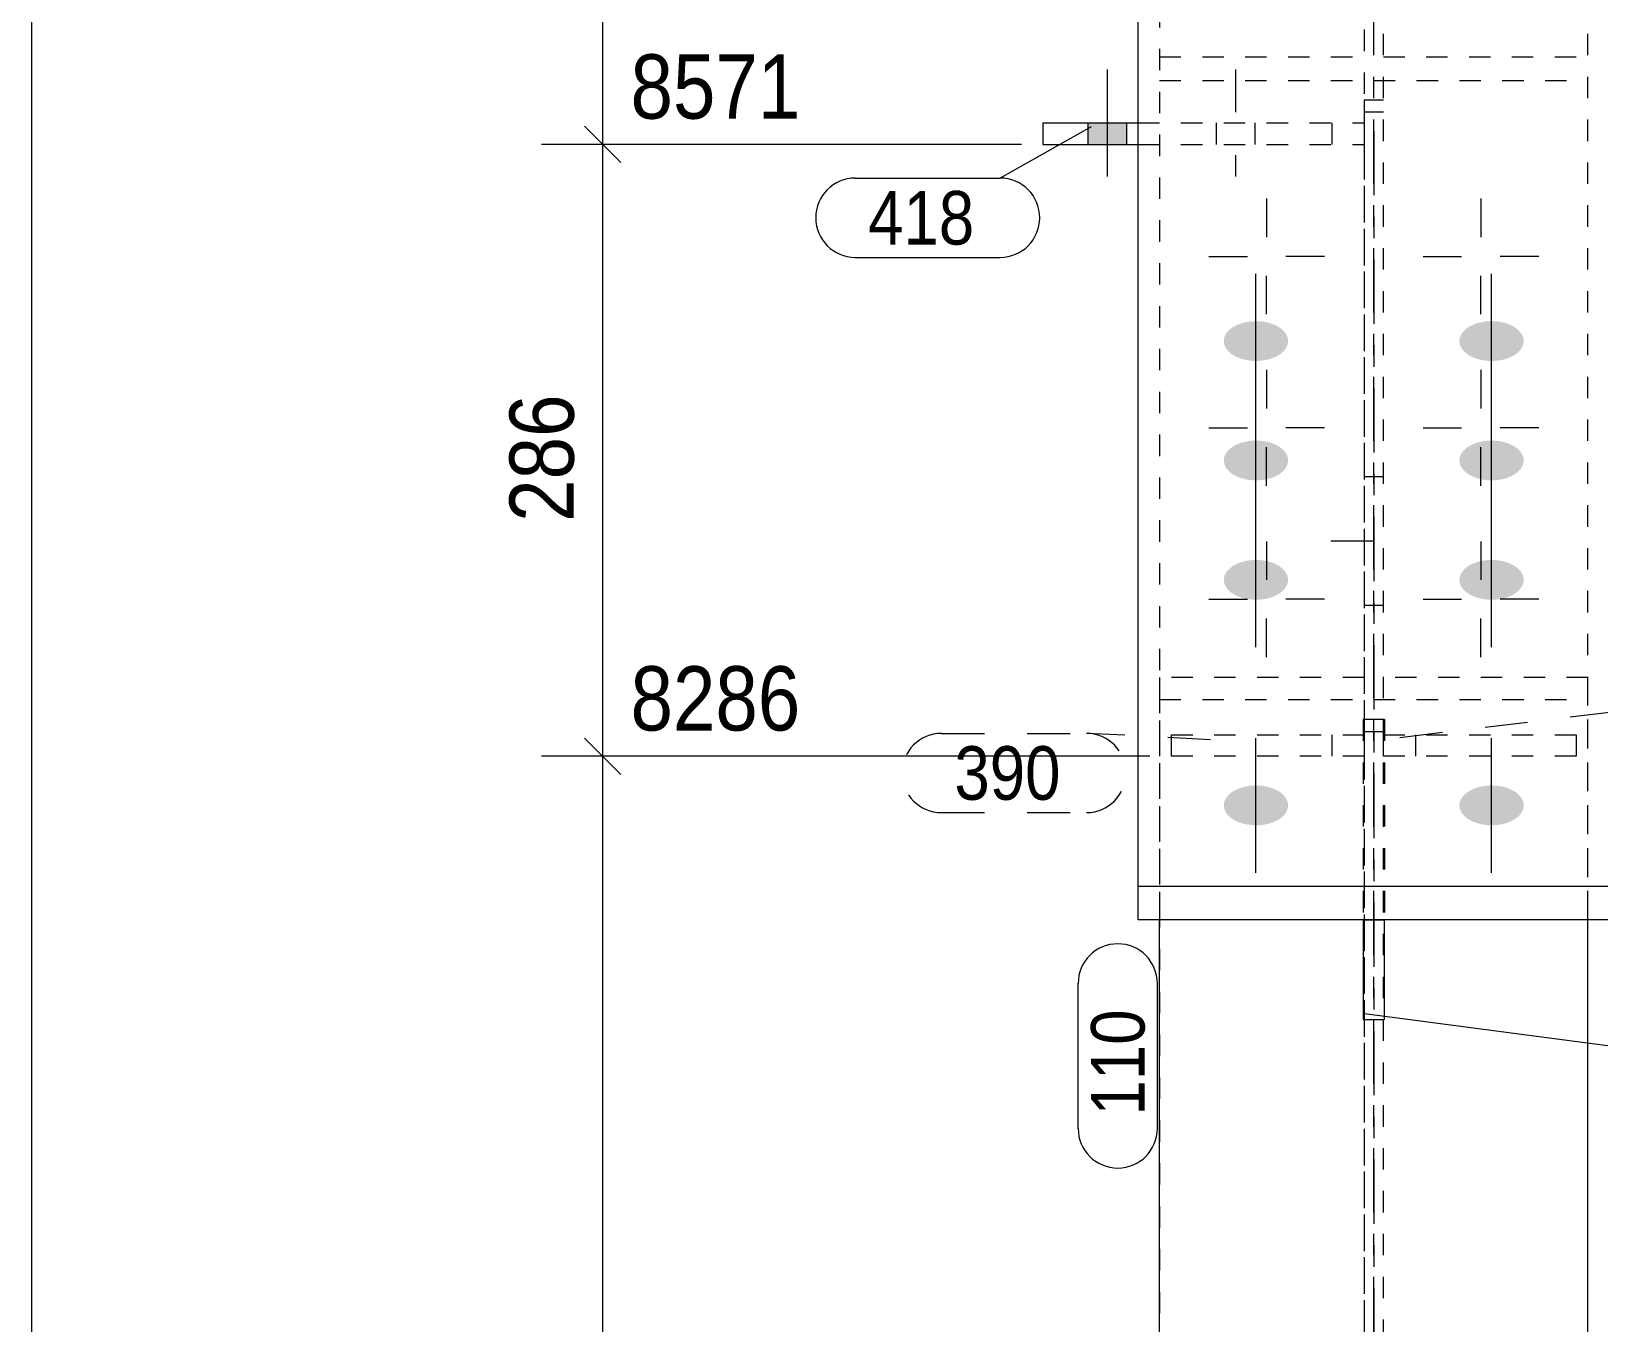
# Model space of a CAD drawing. Header units: millimetres. Extents: x 2 to 579, y 1 to 825.
# Drawn here: x 5 to 78.2, y 618.9 to 679.1 of the extents above; entities that cross this region are included whole.
import ezdxf

# ---------------------------------------------------------------- set-up
doc = ezdxf.new("R2010")
doc.units = ezdxf.units.MM
for name, pattern in [('XKITLINE00', [0]), ('XKITLINE01', [4, 1, -1, 1, -1]), ('XKITLINE02', [4, 2, -2]), ('XKITLINE03', [6, 3, -1, 1, -1])]:
    doc.linetypes.add(name, pattern=pattern)
for name, color, linetype, lineweight in [('Bolt', 3, 'Continuous', 0), ('Dimensions', 7, 'Continuous', 0), ('DrawingSheet', 5, 'Continuous', 0), ('Part', 2, 'Continuous', 0), ('PartMark', 7, 'Continuous', 0)]:
    doc.layers.add(name, color=color, linetype=linetype, lineweight=lineweight)
doc.styles.add('ARIAL', font='ARIAL.TTF')

# ---------------------------------------------------------------- blocks, each defined once
blk = doc.blocks.new('*A24')
at = {"layer": 'Bolt'}
for points in [[(62.138, 663.767), (62.102, 663.768), (62.065, 663.769), (62.028, 663.771), (61.992, 663.773), (61.955, 663.776), (61.919, 663.78), (61.883, 663.784), (61.846, 663.789), (61.811, 663.794), (61.775, 663.8), (61.74, 663.806), (61.705, 663.813), (61.67, 663.821), (61.635, 663.829), (61.601, 663.837), (61.567, 663.846), (61.534, 663.856), (61.501, 663.866), (61.468, 663.876), (61.436, 663.887), (61.404, 663.899), (61.373, 663.91), (61.342, 663.923), (61.311, 663.936), (61.282, 663.949), (61.252, 663.963), (61.224, 663.977), (61.195, 663.992), (61.168, 664.007), (61.141, 664.022), (61.114, 664.038), (61.089, 664.055), (61.064, 664.071), (61.039, 664.088), (61.016, 664.106), (60.993, 664.124), (60.97, 664.142), (60.949, 664.16), (60.928, 664.179), (60.908, 664.198), (60.889, 664.218), (60.87, 664.237), (60.852, 664.257), (60.835, 664.278), (60.819, 664.298), (60.804, 664.319), (60.789, 664.34), (60.776, 664.361), (60.763, 664.382), (60.751, 664.404), (60.74, 664.425), (60.729, 664.447), (60.72, 664.469), (60.712, 664.492), (60.704, 664.514), (60.697, 664.536), (60.691, 664.559), (60.686, 664.581), (60.682, 664.604), (60.679, 664.627), (60.677, 664.649), (60.676, 664.672), (60.675, 664.695), (60.676, 664.718), (60.677, 664.741), (60.679, 664.763), (60.682, 664.786), (60.686, 664.809), (60.691, 664.831), (60.697, 664.854), (60.704, 664.876), (60.712, 664.898), (60.72, 664.921), (60.729, 664.943), (60.74, 664.965), (60.751, 664.986), (60.763, 665.008), (60.776, 665.029), (60.789, 665.05), (60.804, 665.071), (60.819, 665.092), (60.835, 665.113), (60.852, 665.133), (60.87, 665.153), (60.889, 665.172), (60.908, 665.192), (60.928, 665.211), (60.949, 665.23), (60.97, 665.248), (60.993, 665.266), (61.016, 665.284), (61.039, 665.302), (61.064, 665.319), (61.089, 665.335), (61.114, 665.352), (61.141, 665.368), (61.168, 665.383), (61.195, 665.398), (61.224, 665.413), (61.252, 665.427), (61.282, 665.441), (61.311, 665.454), (61.342, 665.467), (61.373, 665.48), (61.404, 665.492), (61.436, 665.503), (61.468, 665.514), (61.501, 665.525), (61.534, 665.535), (61.567, 665.544), (61.601, 665.553), (61.635, 665.561), (61.67, 665.569), (61.705, 665.577), (61.74, 665.584), (61.775, 665.59), (61.811, 665.596), (61.846, 665.601), (61.883, 665.606), (61.919, 665.61), (61.955, 665.614), (61.992, 665.617), (62.028, 665.619), (62.065, 665.621), (62.102, 665.623), (62.138, 665.623), (62.175, 665.624), (62.212, 665.623), (62.249, 665.623), (62.285, 665.621), (62.322, 665.619), (62.359, 665.617), (62.395, 665.614), (62.432, 665.61), (62.468, 665.606), (62.504, 665.601), (62.54, 665.596), (62.575, 665.59), (62.611, 665.584), (62.646, 665.577), (62.68, 665.569), (62.715, 665.561), (62.749, 665.553), (62.783, 665.544), (62.816, 665.535), (62.85, 665.525), (62.882, 665.514), (62.914, 665.503), (62.946, 665.492), (62.978, 665.48), (63.008, 665.467), (63.039, 665.454), (63.069, 665.441), (63.098, 665.427), (63.127, 665.413), (63.155, 665.398), (63.182, 665.383), (63.209, 665.368), (63.236, 665.352), (63.262, 665.335), (63.287, 665.319), (63.311, 665.302), (63.335, 665.284), (63.358, 665.266), (63.38, 665.248), (63.402, 665.23), (63.422, 665.211), (63.442, 665.192), (63.462, 665.172), (63.48, 665.153), (63.498, 665.133), (63.515, 665.113), (63.531, 665.092), (63.546, 665.071), (63.561, 665.05), (63.575, 665.029), (63.587, 665.008), (63.599, 664.986), (63.611, 664.965), (63.621, 664.943), (63.63, 664.921), (63.639, 664.898), (63.646, 664.876), (63.653, 664.854), (63.659, 664.831), (63.664, 664.809), (63.668, 664.786), (63.671, 664.763), (63.673, 664.741), (63.675, 664.718), (63.675, 664.695), (63.675, 664.672), (63.673, 664.649), (63.671, 664.627), (63.668, 664.604), (63.664, 664.581), (63.659, 664.559), (63.653, 664.536), (63.646, 664.514), (63.639, 664.492), (63.63, 664.469), (63.621, 664.447), (63.611, 664.425), (63.599, 664.404), (63.587, 664.382), (63.575, 664.361), (63.561, 664.34), (63.546, 664.319), (63.531, 664.298), (63.515, 664.278), (63.498, 664.257), (63.48, 664.237), (63.462, 664.218), (63.442, 664.198), (63.422, 664.179), (63.402, 664.16), (63.38, 664.142), (63.358, 664.124), (63.335, 664.106), (63.311, 664.088), (63.287, 664.071), (63.262, 664.055), (63.236, 664.038), (63.209, 664.022), (63.182, 664.007), (63.155, 663.992), (63.127, 663.977), (63.098, 663.963), (63.069, 663.949), (63.039, 663.936), (63.008, 663.923), (62.978, 663.91), (62.946, 663.899), (62.914, 663.887), (62.882, 663.876), (62.85, 663.866), (62.816, 663.856), (62.783, 663.846), (62.749, 663.837), (62.715, 663.829), (62.68, 663.821), (62.646, 663.813), (62.611, 663.806), (62.575, 663.8), (62.54, 663.794), (62.504, 663.789), (62.468, 663.784), (62.432, 663.78), (62.395, 663.776), (62.359, 663.773), (62.322, 663.771), (62.285, 663.769), (62.249, 663.768), (62.212, 663.767), (62.175, 663.766)], [(73.138, 663.767), (73.102, 663.768), (73.065, 663.769), (73.028, 663.771), (72.992, 663.773), (72.955, 663.776), (72.919, 663.78), (72.883, 663.784), (72.846, 663.789), (72.811, 663.794), (72.775, 663.8), (72.74, 663.806), (72.705, 663.813), (72.67, 663.821), (72.635, 663.829), (72.601, 663.837), (72.567, 663.846), (72.534, 663.856), (72.501, 663.866), (72.468, 663.876), (72.436, 663.887), (72.404, 663.899), (72.373, 663.91), (72.342, 663.923), (72.311, 663.936), (72.282, 663.949), (72.252, 663.963), (72.224, 663.977), (72.195, 663.992), (72.168, 664.007), (72.141, 664.022), (72.114, 664.038), (72.089, 664.055), (72.064, 664.071), (72.039, 664.088), (72.016, 664.106), (71.993, 664.124), (71.97, 664.142), (71.949, 664.16), (71.928, 664.179), (71.908, 664.198), (71.889, 664.218), (71.87, 664.237), (71.852, 664.257), (71.835, 664.278), (71.819, 664.298), (71.804, 664.319), (71.789, 664.34), (71.776, 664.361), (71.763, 664.382), (71.751, 664.404), (71.74, 664.425), (71.729, 664.447), (71.72, 664.469), (71.712, 664.492), (71.704, 664.514), (71.697, 664.536), (71.691, 664.559), (71.686, 664.581), (71.682, 664.604), (71.679, 664.627), (71.677, 664.649), (71.676, 664.672), (71.675, 664.695), (71.676, 664.718), (71.677, 664.741), (71.679, 664.763), (71.682, 664.786), (71.686, 664.809), (71.691, 664.831), (71.697, 664.854), (71.704, 664.876), (71.712, 664.898), (71.72, 664.921), (71.729, 664.943), (71.74, 664.965), (71.751, 664.986), (71.763, 665.008), (71.776, 665.029), (71.789, 665.05), (71.804, 665.071), (71.819, 665.092), (71.835, 665.113), (71.852, 665.133), (71.87, 665.153), (71.889, 665.172), (71.908, 665.192), (71.928, 665.211), (71.949, 665.23), (71.97, 665.248), (71.993, 665.266), (72.016, 665.284), (72.039, 665.302), (72.064, 665.319), (72.089, 665.335), (72.114, 665.352), (72.141, 665.368), (72.168, 665.383), (72.195, 665.398), (72.224, 665.413), (72.252, 665.427), (72.282, 665.441), (72.311, 665.454), (72.342, 665.467), (72.373, 665.48), (72.404, 665.492), (72.436, 665.503), (72.468, 665.514), (72.501, 665.525), (72.534, 665.535), (72.567, 665.544), (72.601, 665.553), (72.635, 665.561), (72.67, 665.569), (72.705, 665.577), (72.74, 665.584), (72.775, 665.59), (72.811, 665.596), (72.846, 665.601), (72.883, 665.606), (72.919, 665.61), (72.955, 665.614), (72.992, 665.617), (73.028, 665.619), (73.065, 665.621), (73.102, 665.623), (73.138, 665.623), (73.175, 665.624), (73.212, 665.623), (73.249, 665.623), (73.285, 665.621), (73.322, 665.619), (73.359, 665.617), (73.395, 665.614), (73.432, 665.61), (73.468, 665.606), (73.504, 665.601), (73.54, 665.596), (73.575, 665.59), (73.611, 665.584), (73.646, 665.577), (73.68, 665.569), (73.715, 665.561), (73.749, 665.553), (73.783, 665.544), (73.816, 665.535), (73.85, 665.525), (73.882, 665.514), (73.914, 665.503), (73.946, 665.492), (73.978, 665.48), (74.008, 665.467), (74.039, 665.454), (74.069, 665.441), (74.098, 665.427), (74.127, 665.413), (74.155, 665.398), (74.182, 665.383), (74.209, 665.368), (74.236, 665.352), (74.262, 665.335), (74.287, 665.319), (74.311, 665.302), (74.335, 665.284), (74.358, 665.266), (74.38, 665.248), (74.402, 665.23), (74.422, 665.211), (74.442, 665.192), (74.462, 665.172), (74.48, 665.153), (74.498, 665.133), (74.515, 665.113), (74.531, 665.092), (74.546, 665.071), (74.561, 665.05), (74.575, 665.029), (74.587, 665.008), (74.599, 664.986), (74.611, 664.965), (74.621, 664.943), (74.63, 664.921), (74.639, 664.898), (74.646, 664.876), (74.653, 664.854), (74.659, 664.831), (74.664, 664.809), (74.668, 664.786), (74.671, 664.763), (74.673, 664.741), (74.675, 664.718), (74.675, 664.695), (74.675, 664.672), (74.673, 664.649), (74.671, 664.627), (74.668, 664.604), (74.664, 664.581), (74.659, 664.559), (74.653, 664.536), (74.646, 664.514), (74.639, 664.492), (74.63, 664.469), (74.621, 664.447), (74.611, 664.425), (74.599, 664.404), (74.587, 664.382), (74.575, 664.361), (74.561, 664.34), (74.546, 664.319), (74.531, 664.298), (74.515, 664.278), (74.498, 664.257), (74.48, 664.237), (74.462, 664.218), (74.442, 664.198), (74.422, 664.179), (74.402, 664.16), (74.38, 664.142), (74.358, 664.124), (74.335, 664.106), (74.311, 664.088), (74.287, 664.071), (74.262, 664.055), (74.236, 664.038), (74.209, 664.022), (74.182, 664.007), (74.155, 663.992), (74.127, 663.977), (74.098, 663.963), (74.069, 663.949), (74.039, 663.936), (74.008, 663.923), (73.978, 663.91), (73.946, 663.899), (73.914, 663.887), (73.882, 663.876), (73.85, 663.866), (73.816, 663.856), (73.783, 663.846), (73.749, 663.837), (73.715, 663.829), (73.68, 663.821), (73.646, 663.813), (73.611, 663.806), (73.575, 663.8), (73.54, 663.794), (73.504, 663.789), (73.468, 663.784), (73.432, 663.78), (73.395, 663.776), (73.359, 663.773), (73.322, 663.771), (73.285, 663.769), (73.249, 663.768), (73.212, 663.767), (73.175, 663.766)], [(62.138, 658.195), (62.102, 658.196), (62.065, 658.197), (62.028, 658.199), (61.992, 658.201), (61.955, 658.205), (61.919, 658.208), (61.883, 658.212), (61.846, 658.217), (61.811, 658.222), (61.775, 658.228), (61.74, 658.234), (61.705, 658.241), (61.67, 658.249), (61.635, 658.257), (61.601, 658.265), (61.567, 658.274), (61.534, 658.284), (61.501, 658.294), (61.468, 658.304), (61.436, 658.315), (61.404, 658.327), (61.373, 658.339), (61.342, 658.351), (61.311, 658.364), (61.282, 658.377), (61.252, 658.391), (61.224, 658.405), (61.195, 658.42), (61.168, 658.435), (61.141, 658.451), (61.114, 658.467), (61.089, 658.483), (61.064, 658.5), (61.039, 658.517), (61.016, 658.534), (60.993, 658.552), (60.97, 658.57), (60.949, 658.588), (60.928, 658.607), (60.908, 658.626), (60.889, 658.646), (60.87, 658.665), (60.852, 658.685), (60.835, 658.706), (60.819, 658.726), (60.804, 658.747), (60.789, 658.768), (60.776, 658.789), (60.763, 658.81), (60.751, 658.832), (60.74, 658.854), (60.729, 658.875), (60.72, 658.898), (60.712, 658.92), (60.704, 658.942), (60.697, 658.964), (60.691, 658.987), (60.686, 659.009), (60.682, 659.032), (60.679, 659.055), (60.677, 659.078), (60.676, 659.1), (60.675, 659.123), (60.676, 659.146), (60.677, 659.169), (60.679, 659.191), (60.682, 659.214), (60.686, 659.237), (60.691, 659.259), (60.697, 659.282), (60.704, 659.304), (60.712, 659.327), (60.72, 659.349), (60.729, 659.371), (60.74, 659.393), (60.751, 659.414), (60.763, 659.436), (60.776, 659.457), (60.789, 659.479), (60.804, 659.499), (60.819, 659.52), (60.835, 659.541), (60.852, 659.561), (60.87, 659.581), (60.889, 659.601), (60.908, 659.62), (60.928, 659.639), (60.949, 659.658), (60.97, 659.676), (60.993, 659.694), (61.016, 659.712), (61.039, 659.73), (61.064, 659.747), (61.089, 659.763), (61.114, 659.78), (61.141, 659.796), (61.168, 659.811), (61.195, 659.826), (61.224, 659.841), (61.252, 659.855), (61.282, 659.869), (61.311, 659.882), (61.342, 659.895), (61.373, 659.908), (61.404, 659.92), (61.436, 659.931), (61.468, 659.942), (61.501, 659.953), (61.534, 659.963), (61.567, 659.972), (61.601, 659.981), (61.635, 659.99), (61.67, 659.998), (61.705, 660.005), (61.74, 660.012), (61.775, 660.018), (61.811, 660.024), (61.846, 660.029), (61.883, 660.034), (61.919, 660.038), (61.955, 660.042), (61.992, 660.045), (62.028, 660.047), (62.065, 660.049), (62.102, 660.051), (62.138, 660.052), (62.175, 660.052), (62.212, 660.052), (62.249, 660.051), (62.285, 660.049), (62.322, 660.047), (62.359, 660.045), (62.395, 660.042), (62.432, 660.038), (62.468, 660.034), (62.504, 660.029), (62.54, 660.024), (62.575, 660.018), (62.611, 660.012), (62.646, 660.005), (62.68, 659.998), (62.715, 659.99), (62.749, 659.981), (62.783, 659.972), (62.816, 659.963), (62.85, 659.953), (62.882, 659.942), (62.914, 659.931), (62.946, 659.92), (62.978, 659.908), (63.008, 659.895), (63.039, 659.882), (63.069, 659.869), (63.098, 659.855), (63.127, 659.841), (63.155, 659.826), (63.182, 659.811), (63.209, 659.796), (63.236, 659.78), (63.262, 659.763), (63.287, 659.747), (63.311, 659.73), (63.335, 659.712), (63.358, 659.694), (63.38, 659.676), (63.402, 659.658), (63.422, 659.639), (63.442, 659.62), (63.462, 659.601), (63.48, 659.581), (63.498, 659.561), (63.515, 659.541), (63.531, 659.52), (63.546, 659.499), (63.561, 659.479), (63.575, 659.457), (63.587, 659.436), (63.599, 659.414), (63.611, 659.393), (63.621, 659.371), (63.63, 659.349), (63.639, 659.327), (63.646, 659.304), (63.653, 659.282), (63.659, 659.259), (63.664, 659.237), (63.668, 659.214), (63.671, 659.191), (63.673, 659.169), (63.675, 659.146), (63.675, 659.123), (63.675, 659.1), (63.673, 659.078), (63.671, 659.055), (63.668, 659.032), (63.664, 659.009), (63.659, 658.987), (63.653, 658.964), (63.646, 658.942), (63.639, 658.92), (63.63, 658.898), (63.621, 658.875), (63.611, 658.854), (63.599, 658.832), (63.587, 658.81), (63.575, 658.789), (63.561, 658.768), (63.546, 658.747), (63.531, 658.726), (63.515, 658.706), (63.498, 658.685), (63.48, 658.665), (63.462, 658.646), (63.442, 658.626), (63.422, 658.607), (63.402, 658.588), (63.38, 658.57), (63.358, 658.552), (63.335, 658.534), (63.311, 658.517), (63.287, 658.5), (63.262, 658.483), (63.236, 658.467), (63.209, 658.451), (63.182, 658.435), (63.155, 658.42), (63.127, 658.405), (63.098, 658.391), (63.069, 658.377), (63.039, 658.364), (63.008, 658.351), (62.978, 658.339), (62.946, 658.327), (62.914, 658.315), (62.882, 658.304), (62.85, 658.294), (62.816, 658.284), (62.783, 658.274), (62.749, 658.265), (62.715, 658.257), (62.68, 658.249), (62.646, 658.241), (62.611, 658.234), (62.575, 658.228), (62.54, 658.222), (62.504, 658.217), (62.468, 658.212), (62.432, 658.208), (62.395, 658.205), (62.359, 658.201), (62.322, 658.199), (62.285, 658.197), (62.249, 658.196), (62.212, 658.195), (62.175, 658.195)], [(73.138, 658.195), (73.102, 658.196), (73.065, 658.197), (73.028, 658.199), (72.992, 658.201), (72.955, 658.205), (72.919, 658.208), (72.883, 658.212), (72.846, 658.217), (72.811, 658.222), (72.775, 658.228), (72.74, 658.234), (72.705, 658.241), (72.67, 658.249), (72.635, 658.257), (72.601, 658.265), (72.567, 658.274), (72.534, 658.284), (72.501, 658.294), (72.468, 658.304), (72.436, 658.315), (72.404, 658.327), (72.373, 658.339), (72.342, 658.351), (72.311, 658.364), (72.282, 658.377), (72.252, 658.391), (72.224, 658.405), (72.195, 658.42), (72.168, 658.435), (72.141, 658.451), (72.114, 658.467), (72.089, 658.483), (72.064, 658.5), (72.039, 658.517), (72.016, 658.534), (71.993, 658.552), (71.97, 658.57), (71.949, 658.588), (71.928, 658.607), (71.908, 658.626), (71.889, 658.646), (71.87, 658.665), (71.852, 658.685), (71.835, 658.706), (71.819, 658.726), (71.804, 658.747), (71.789, 658.768), (71.776, 658.789), (71.763, 658.81), (71.751, 658.832), (71.74, 658.854), (71.729, 658.875), (71.72, 658.898), (71.712, 658.92), (71.704, 658.942), (71.697, 658.964), (71.691, 658.987), (71.686, 659.009), (71.682, 659.032), (71.679, 659.055), (71.677, 659.078), (71.676, 659.1), (71.675, 659.123), (71.676, 659.146), (71.677, 659.169), (71.679, 659.191), (71.682, 659.214), (71.686, 659.237), (71.691, 659.259), (71.697, 659.282), (71.704, 659.304), (71.712, 659.327), (71.72, 659.349), (71.729, 659.371), (71.74, 659.393), (71.751, 659.414), (71.763, 659.436), (71.776, 659.457), (71.789, 659.479), (71.804, 659.499), (71.819, 659.52), (71.835, 659.541), (71.852, 659.561), (71.87, 659.581), (71.889, 659.601), (71.908, 659.62), (71.928, 659.639), (71.949, 659.658), (71.97, 659.676), (71.993, 659.694), (72.016, 659.712), (72.039, 659.73), (72.064, 659.747), (72.089, 659.763), (72.114, 659.78), (72.141, 659.796), (72.168, 659.811), (72.195, 659.826), (72.224, 659.841), (72.252, 659.855), (72.282, 659.869), (72.311, 659.882), (72.342, 659.895), (72.373, 659.908), (72.404, 659.92), (72.436, 659.931), (72.468, 659.942), (72.501, 659.953), (72.534, 659.963), (72.567, 659.972), (72.601, 659.981), (72.635, 659.99), (72.67, 659.998), (72.705, 660.005), (72.74, 660.012), (72.775, 660.018), (72.811, 660.024), (72.846, 660.029), (72.883, 660.034), (72.919, 660.038), (72.955, 660.042), (72.992, 660.045), (73.028, 660.047), (73.065, 660.049), (73.102, 660.051), (73.138, 660.052), (73.175, 660.052), (73.212, 660.052), (73.249, 660.051), (73.285, 660.049), (73.322, 660.047), (73.359, 660.045), (73.395, 660.042), (73.432, 660.038), (73.468, 660.034), (73.504, 660.029), (73.54, 660.024), (73.575, 660.018), (73.611, 660.012), (73.646, 660.005), (73.68, 659.998), (73.715, 659.99), (73.749, 659.981), (73.783, 659.972), (73.816, 659.963), (73.85, 659.953), (73.882, 659.942), (73.914, 659.931), (73.946, 659.92), (73.978, 659.908), (74.008, 659.895), (74.039, 659.882), (74.069, 659.869), (74.098, 659.855), (74.127, 659.841), (74.155, 659.826), (74.182, 659.811), (74.209, 659.796), (74.236, 659.78), (74.262, 659.763), (74.287, 659.747), (74.311, 659.73), (74.335, 659.712), (74.358, 659.694), (74.38, 659.676), (74.402, 659.658), (74.422, 659.639), (74.442, 659.62), (74.462, 659.601), (74.48, 659.581), (74.498, 659.561), (74.515, 659.541), (74.531, 659.52), (74.546, 659.499), (74.561, 659.479), (74.575, 659.457), (74.587, 659.436), (74.599, 659.414), (74.611, 659.393), (74.621, 659.371), (74.63, 659.349), (74.639, 659.327), (74.646, 659.304), (74.653, 659.282), (74.659, 659.259), (74.664, 659.237), (74.668, 659.214), (74.671, 659.191), (74.673, 659.169), (74.675, 659.146), (74.675, 659.123), (74.675, 659.1), (74.673, 659.078), (74.671, 659.055), (74.668, 659.032), (74.664, 659.009), (74.659, 658.987), (74.653, 658.964), (74.646, 658.942), (74.639, 658.92), (74.63, 658.898), (74.621, 658.875), (74.611, 658.854), (74.599, 658.832), (74.587, 658.81), (74.575, 658.789), (74.561, 658.768), (74.546, 658.747), (74.531, 658.726), (74.515, 658.706), (74.498, 658.685), (74.48, 658.665), (74.462, 658.646), (74.442, 658.626), (74.422, 658.607), (74.402, 658.588), (74.38, 658.57), (74.358, 658.552), (74.335, 658.534), (74.311, 658.517), (74.287, 658.5), (74.262, 658.483), (74.236, 658.467), (74.209, 658.451), (74.182, 658.435), (74.155, 658.42), (74.127, 658.405), (74.098, 658.391), (74.069, 658.377), (74.039, 658.364), (74.008, 658.351), (73.978, 658.339), (73.946, 658.327), (73.914, 658.315), (73.882, 658.304), (73.85, 658.294), (73.816, 658.284), (73.783, 658.274), (73.749, 658.265), (73.715, 658.257), (73.68, 658.249), (73.646, 658.241), (73.611, 658.234), (73.575, 658.228), (73.54, 658.222), (73.504, 658.217), (73.468, 658.212), (73.432, 658.208), (73.395, 658.205), (73.359, 658.201), (73.322, 658.199), (73.285, 658.197), (73.249, 658.196), (73.212, 658.195), (73.175, 658.195)], [(62.138, 652.623), (62.102, 652.624), (62.065, 652.625), (62.028, 652.627), (61.992, 652.63), (61.955, 652.633), (61.919, 652.636), (61.883, 652.64), (61.846, 652.645), (61.811, 652.65), (61.775, 652.656), (61.74, 652.663), (61.705, 652.67), (61.67, 652.677), (61.635, 652.685), (61.601, 652.693), (61.567, 652.702), (61.534, 652.712), (61.501, 652.722), (61.468, 652.732), (61.436, 652.743), (61.404, 652.755), (61.373, 652.767), (61.342, 652.779), (61.311, 652.792), (61.282, 652.805), (61.252, 652.819), (61.224, 652.833), (61.195, 652.848), (61.168, 652.863), (61.141, 652.879), (61.114, 652.895), (61.089, 652.911), (61.064, 652.928), (61.039, 652.945), (61.016, 652.962), (60.993, 652.98), (60.97, 652.998), (60.949, 653.017), (60.928, 653.035), (60.908, 653.054), (60.889, 653.074), (60.87, 653.094), (60.852, 653.114), (60.835, 653.134), (60.819, 653.154), (60.804, 653.175), (60.789, 653.196), (60.776, 653.217), (60.763, 653.238), (60.751, 653.26), (60.74, 653.282), (60.729, 653.304), (60.72, 653.326), (60.712, 653.348), (60.704, 653.37), (60.697, 653.393), (60.691, 653.415), (60.686, 653.438), (60.682, 653.46), (60.679, 653.483), (60.677, 653.506), (60.676, 653.528), (60.675, 653.551), (60.676, 653.574), (60.677, 653.597), (60.679, 653.62), (60.682, 653.642), (60.686, 653.665), (60.691, 653.688), (60.697, 653.71), (60.704, 653.732), (60.712, 653.755), (60.72, 653.777), (60.729, 653.799), (60.74, 653.821), (60.751, 653.843), (60.763, 653.864), (60.776, 653.885), (60.789, 653.907), (60.804, 653.928), (60.819, 653.948), (60.835, 653.969), (60.852, 653.989), (60.87, 654.009), (60.889, 654.029), (60.908, 654.048), (60.928, 654.067), (60.949, 654.086), (60.97, 654.104), (60.993, 654.123), (61.016, 654.14), (61.039, 654.158), (61.064, 654.175), (61.089, 654.192), (61.114, 654.208), (61.141, 654.224), (61.168, 654.239), (61.195, 654.254), (61.224, 654.269), (61.252, 654.283), (61.282, 654.297), (61.311, 654.311), (61.342, 654.323), (61.373, 654.336), (61.404, 654.348), (61.436, 654.359), (61.468, 654.37), (61.501, 654.381), (61.534, 654.391), (61.567, 654.4), (61.601, 654.409), (61.635, 654.418), (61.67, 654.426), (61.705, 654.433), (61.74, 654.44), (61.775, 654.446), (61.811, 654.452), (61.846, 654.457), (61.883, 654.462), (61.919, 654.466), (61.955, 654.47), (61.992, 654.473), (62.028, 654.475), (62.065, 654.477), (62.102, 654.479), (62.138, 654.48), (62.175, 654.48), (62.212, 654.48), (62.249, 654.479), (62.285, 654.477), (62.322, 654.475), (62.359, 654.473), (62.395, 654.47), (62.432, 654.466), (62.468, 654.462), (62.504, 654.457), (62.54, 654.452), (62.575, 654.446), (62.611, 654.44), (62.646, 654.433), (62.68, 654.426), (62.715, 654.418), (62.749, 654.409), (62.783, 654.4), (62.816, 654.391), (62.85, 654.381), (62.882, 654.37), (62.914, 654.359), (62.946, 654.348), (62.978, 654.336), (63.008, 654.323), (63.039, 654.311), (63.069, 654.297), (63.098, 654.283), (63.127, 654.269), (63.155, 654.254), (63.182, 654.239), (63.209, 654.224), (63.236, 654.208), (63.262, 654.192), (63.287, 654.175), (63.311, 654.158), (63.335, 654.14), (63.358, 654.123), (63.38, 654.104), (63.402, 654.086), (63.422, 654.067), (63.442, 654.048), (63.462, 654.029), (63.48, 654.009), (63.498, 653.989), (63.515, 653.969), (63.531, 653.948), (63.546, 653.928), (63.561, 653.907), (63.575, 653.885), (63.587, 653.864), (63.599, 653.843), (63.611, 653.821), (63.621, 653.799), (63.63, 653.777), (63.639, 653.755), (63.646, 653.732), (63.653, 653.71), (63.659, 653.688), (63.664, 653.665), (63.668, 653.642), (63.671, 653.62), (63.673, 653.597), (63.675, 653.574), (63.675, 653.551), (63.675, 653.528), (63.673, 653.506), (63.671, 653.483), (63.668, 653.46), (63.664, 653.438), (63.659, 653.415), (63.653, 653.393), (63.646, 653.37), (63.639, 653.348), (63.63, 653.326), (63.621, 653.304), (63.611, 653.282), (63.599, 653.26), (63.587, 653.238), (63.575, 653.217), (63.561, 653.196), (63.546, 653.175), (63.531, 653.154), (63.515, 653.134), (63.498, 653.114), (63.48, 653.094), (63.462, 653.074), (63.442, 653.054), (63.422, 653.035), (63.402, 653.017), (63.38, 652.998), (63.358, 652.98), (63.335, 652.962), (63.311, 652.945), (63.287, 652.928), (63.262, 652.911), (63.236, 652.895), (63.209, 652.879), (63.182, 652.863), (63.155, 652.848), (63.127, 652.833), (63.098, 652.819), (63.069, 652.805), (63.039, 652.792), (63.008, 652.779), (62.978, 652.767), (62.946, 652.755), (62.914, 652.743), (62.882, 652.732), (62.85, 652.722), (62.816, 652.712), (62.783, 652.702), (62.749, 652.693), (62.715, 652.685), (62.68, 652.677), (62.646, 652.67), (62.611, 652.663), (62.575, 652.656), (62.54, 652.65), (62.504, 652.645), (62.468, 652.64), (62.432, 652.636), (62.395, 652.633), (62.359, 652.63), (62.322, 652.627), (62.285, 652.625), (62.249, 652.624), (62.212, 652.623), (62.175, 652.623)], [(73.138, 652.623), (73.102, 652.624), (73.065, 652.625), (73.028, 652.627), (72.992, 652.63), (72.955, 652.633), (72.919, 652.636), (72.883, 652.64), (72.846, 652.645), (72.811, 652.65), (72.775, 652.656), (72.74, 652.663), (72.705, 652.67), (72.67, 652.677), (72.635, 652.685), (72.601, 652.693), (72.567, 652.702), (72.534, 652.712), (72.501, 652.722), (72.468, 652.732), (72.436, 652.743), (72.404, 652.755), (72.373, 652.767), (72.342, 652.779), (72.311, 652.792), (72.282, 652.805), (72.252, 652.819), (72.224, 652.833), (72.195, 652.848), (72.168, 652.863), (72.141, 652.879), (72.114, 652.895), (72.089, 652.911), (72.064, 652.928), (72.039, 652.945), (72.016, 652.962), (71.993, 652.98), (71.97, 652.998), (71.949, 653.017), (71.928, 653.035), (71.908, 653.054), (71.889, 653.074), (71.87, 653.094), (71.852, 653.114), (71.835, 653.134), (71.819, 653.154), (71.804, 653.175), (71.789, 653.196), (71.776, 653.217), (71.763, 653.238), (71.751, 653.26), (71.74, 653.282), (71.729, 653.304), (71.72, 653.326), (71.712, 653.348), (71.704, 653.37), (71.697, 653.393), (71.691, 653.415), (71.686, 653.438), (71.682, 653.46), (71.679, 653.483), (71.677, 653.506), (71.676, 653.528), (71.675, 653.551), (71.676, 653.574), (71.677, 653.597), (71.679, 653.62), (71.682, 653.642), (71.686, 653.665), (71.691, 653.688), (71.697, 653.71), (71.704, 653.732), (71.712, 653.755), (71.72, 653.777), (71.729, 653.799), (71.74, 653.821), (71.751, 653.843), (71.763, 653.864), (71.776, 653.885), (71.789, 653.907), (71.804, 653.928), (71.819, 653.948), (71.835, 653.969), (71.852, 653.989), (71.87, 654.009), (71.889, 654.029), (71.908, 654.048), (71.928, 654.067), (71.949, 654.086), (71.97, 654.104), (71.993, 654.123), (72.016, 654.14), (72.039, 654.158), (72.064, 654.175), (72.089, 654.192), (72.114, 654.208), (72.141, 654.224), (72.168, 654.239), (72.195, 654.254), (72.224, 654.269), (72.252, 654.283), (72.282, 654.297), (72.311, 654.311), (72.342, 654.323), (72.373, 654.336), (72.404, 654.348), (72.436, 654.359), (72.468, 654.37), (72.501, 654.381), (72.534, 654.391), (72.567, 654.4), (72.601, 654.409), (72.635, 654.418), (72.67, 654.426), (72.705, 654.433), (72.74, 654.44), (72.775, 654.446), (72.811, 654.452), (72.846, 654.457), (72.883, 654.462), (72.919, 654.466), (72.955, 654.47), (72.992, 654.473), (73.028, 654.475), (73.065, 654.477), (73.102, 654.479), (73.138, 654.48), (73.175, 654.48), (73.212, 654.48), (73.249, 654.479), (73.285, 654.477), (73.322, 654.475), (73.359, 654.473), (73.395, 654.47), (73.432, 654.466), (73.468, 654.462), (73.504, 654.457), (73.54, 654.452), (73.575, 654.446), (73.611, 654.44), (73.646, 654.433), (73.68, 654.426), (73.715, 654.418), (73.749, 654.409), (73.783, 654.4), (73.816, 654.391), (73.85, 654.381), (73.882, 654.37), (73.914, 654.359), (73.946, 654.348), (73.978, 654.336), (74.008, 654.323), (74.039, 654.311), (74.069, 654.297), (74.098, 654.283), (74.127, 654.269), (74.155, 654.254), (74.182, 654.239), (74.209, 654.224), (74.236, 654.208), (74.262, 654.192), (74.287, 654.175), (74.311, 654.158), (74.335, 654.14), (74.358, 654.123), (74.38, 654.104), (74.402, 654.086), (74.422, 654.067), (74.442, 654.048), (74.462, 654.029), (74.48, 654.009), (74.498, 653.989), (74.515, 653.969), (74.531, 653.948), (74.546, 653.928), (74.561, 653.907), (74.575, 653.885), (74.587, 653.864), (74.599, 653.843), (74.611, 653.821), (74.621, 653.799), (74.63, 653.777), (74.639, 653.755), (74.646, 653.732), (74.653, 653.71), (74.659, 653.688), (74.664, 653.665), (74.668, 653.642), (74.671, 653.62), (74.673, 653.597), (74.675, 653.574), (74.675, 653.551), (74.675, 653.528), (74.673, 653.506), (74.671, 653.483), (74.668, 653.46), (74.664, 653.438), (74.659, 653.415), (74.653, 653.393), (74.646, 653.37), (74.639, 653.348), (74.63, 653.326), (74.621, 653.304), (74.611, 653.282), (74.599, 653.26), (74.587, 653.238), (74.575, 653.217), (74.561, 653.196), (74.546, 653.175), (74.531, 653.154), (74.515, 653.134), (74.498, 653.114), (74.48, 653.094), (74.462, 653.074), (74.442, 653.054), (74.422, 653.035), (74.402, 653.017), (74.38, 652.998), (74.358, 652.98), (74.335, 652.962), (74.311, 652.945), (74.287, 652.928), (74.262, 652.911), (74.236, 652.895), (74.209, 652.879), (74.182, 652.863), (74.155, 652.848), (74.127, 652.833), (74.098, 652.819), (74.069, 652.805), (74.039, 652.792), (74.008, 652.779), (73.978, 652.767), (73.946, 652.755), (73.914, 652.743), (73.882, 652.732), (73.85, 652.722), (73.816, 652.712), (73.783, 652.702), (73.749, 652.693), (73.715, 652.685), (73.68, 652.677), (73.646, 652.67), (73.611, 652.663), (73.575, 652.656), (73.54, 652.65), (73.504, 652.645), (73.468, 652.64), (73.432, 652.636), (73.395, 652.633), (73.359, 652.63), (73.322, 652.627), (73.285, 652.625), (73.249, 652.624), (73.212, 652.623), (73.175, 652.623)], [(62.138, 642.098), (62.102, 642.099), (62.065, 642.101), (62.028, 642.102), (61.992, 642.105), (61.955, 642.108), (61.919, 642.112), (61.883, 642.116), (61.846, 642.121), (61.811, 642.126), (61.775, 642.132), (61.74, 642.138), (61.705, 642.145), (61.67, 642.152), (61.635, 642.16), (61.601, 642.169), (61.567, 642.178), (61.534, 642.187), (61.501, 642.197), (61.468, 642.208), (61.436, 642.219), (61.404, 642.23), (61.373, 642.242), (61.342, 642.254), (61.311, 642.267), (61.282, 642.281), (61.252, 642.295), (61.224, 642.309), (61.195, 642.323), (61.168, 642.339), (61.141, 642.354), (61.114, 642.37), (61.089, 642.386), (61.064, 642.403), (61.039, 642.42), (61.016, 642.438), (60.993, 642.455), (60.97, 642.473), (60.949, 642.492), (60.928, 642.511), (60.908, 642.53), (60.889, 642.549), (60.87, 642.569), (60.852, 642.589), (60.835, 642.609), (60.819, 642.63), (60.804, 642.65), (60.789, 642.671), (60.776, 642.692), (60.763, 642.714), (60.751, 642.735), (60.74, 642.757), (60.729, 642.779), (60.72, 642.801), (60.712, 642.823), (60.704, 642.845), (60.697, 642.868), (60.691, 642.89), (60.686, 642.913), (60.682, 642.936), (60.679, 642.958), (60.677, 642.981), (60.676, 643.004), (60.675, 643.027), (60.676, 643.049), (60.677, 643.072), (60.679, 643.095), (60.682, 643.118), (60.686, 643.14), (60.691, 643.163), (60.697, 643.185), (60.704, 643.208), (60.712, 643.23), (60.72, 643.252), (60.729, 643.274), (60.74, 643.296), (60.751, 643.318), (60.763, 643.339), (60.776, 643.361), (60.789, 643.382), (60.804, 643.403), (60.819, 643.424), (60.835, 643.444), (60.852, 643.464), (60.87, 643.484), (60.889, 643.504), (60.908, 643.523), (60.928, 643.543), (60.949, 643.561), (60.97, 643.58), (60.993, 643.598), (61.016, 643.616), (61.039, 643.633), (61.064, 643.65), (61.089, 643.667), (61.114, 643.683), (61.141, 643.699), (61.168, 643.715), (61.195, 643.73), (61.224, 643.744), (61.252, 643.759), (61.282, 643.773), (61.311, 643.786), (61.342, 643.799), (61.373, 643.811), (61.404, 643.823), (61.436, 643.835), (61.468, 643.846), (61.501, 643.856), (61.534, 643.866), (61.567, 643.876), (61.601, 643.885), (61.635, 643.893), (61.67, 643.901), (61.705, 643.908), (61.74, 643.915), (61.775, 643.922), (61.811, 643.927), (61.846, 643.933), (61.883, 643.937), (61.919, 643.942), (61.955, 643.945), (61.992, 643.948), (62.028, 643.951), (62.065, 643.953), (62.102, 643.954), (62.138, 643.955), (62.175, 643.955), (62.212, 643.955), (62.249, 643.954), (62.285, 643.953), (62.322, 643.951), (62.359, 643.948), (62.395, 643.945), (62.432, 643.942), (62.468, 643.937), (62.504, 643.933), (62.54, 643.927), (62.575, 643.922), (62.611, 643.915), (62.646, 643.908), (62.68, 643.901), (62.715, 643.893), (62.749, 643.885), (62.783, 643.876), (62.816, 643.866), (62.85, 643.856), (62.882, 643.846), (62.914, 643.835), (62.946, 643.823), (62.978, 643.811), (63.008, 643.799), (63.039, 643.786), (63.069, 643.773), (63.098, 643.759), (63.127, 643.744), (63.155, 643.73), (63.182, 643.715), (63.209, 643.699), (63.236, 643.683), (63.262, 643.667), (63.287, 643.65), (63.311, 643.633), (63.335, 643.616), (63.358, 643.598), (63.38, 643.58), (63.402, 643.561), (63.422, 643.543), (63.442, 643.523), (63.462, 643.504), (63.48, 643.484), (63.498, 643.464), (63.515, 643.444), (63.531, 643.424), (63.546, 643.403), (63.561, 643.382), (63.575, 643.361), (63.587, 643.339), (63.599, 643.318), (63.611, 643.296), (63.621, 643.274), (63.63, 643.252), (63.639, 643.23), (63.646, 643.208), (63.653, 643.185), (63.659, 643.163), (63.664, 643.14), (63.668, 643.118), (63.671, 643.095), (63.673, 643.072), (63.675, 643.049), (63.675, 643.027), (63.675, 643.004), (63.673, 642.981), (63.671, 642.958), (63.668, 642.936), (63.664, 642.913), (63.659, 642.89), (63.653, 642.868), (63.646, 642.845), (63.639, 642.823), (63.63, 642.801), (63.621, 642.779), (63.611, 642.757), (63.599, 642.735), (63.587, 642.714), (63.575, 642.692), (63.561, 642.671), (63.546, 642.65), (63.531, 642.63), (63.515, 642.609), (63.498, 642.589), (63.48, 642.569), (63.462, 642.549), (63.442, 642.53), (63.422, 642.511), (63.402, 642.492), (63.38, 642.473), (63.358, 642.455), (63.335, 642.438), (63.311, 642.42), (63.287, 642.403), (63.262, 642.386), (63.236, 642.37), (63.209, 642.354), (63.182, 642.339), (63.155, 642.323), (63.127, 642.309), (63.098, 642.295), (63.069, 642.281), (63.039, 642.267), (63.008, 642.254), (62.978, 642.242), (62.946, 642.23), (62.914, 642.219), (62.882, 642.208), (62.85, 642.197), (62.816, 642.187), (62.783, 642.178), (62.749, 642.169), (62.715, 642.16), (62.68, 642.152), (62.646, 642.145), (62.611, 642.138), (62.575, 642.132), (62.54, 642.126), (62.504, 642.121), (62.468, 642.116), (62.432, 642.112), (62.395, 642.108), (62.359, 642.105), (62.322, 642.102), (62.285, 642.101), (62.249, 642.099), (62.212, 642.098), (62.175, 642.098)], [(73.138, 642.098), (73.102, 642.099), (73.065, 642.101), (73.028, 642.102), (72.992, 642.105), (72.955, 642.108), (72.919, 642.112), (72.883, 642.116), (72.846, 642.121), (72.811, 642.126), (72.775, 642.132), (72.74, 642.138), (72.705, 642.145), (72.67, 642.152), (72.635, 642.16), (72.601, 642.169), (72.567, 642.178), (72.534, 642.187), (72.501, 642.197), (72.468, 642.208), (72.436, 642.219), (72.404, 642.23), (72.373, 642.242), (72.342, 642.254), (72.311, 642.267), (72.282, 642.281), (72.252, 642.295), (72.224, 642.309), (72.195, 642.323), (72.168, 642.339), (72.141, 642.354), (72.114, 642.37), (72.089, 642.386), (72.064, 642.403), (72.039, 642.42), (72.016, 642.438), (71.993, 642.455), (71.97, 642.473), (71.949, 642.492), (71.928, 642.511), (71.908, 642.53), (71.889, 642.549), (71.87, 642.569), (71.852, 642.589), (71.835, 642.609), (71.819, 642.63), (71.804, 642.65), (71.789, 642.671), (71.776, 642.692), (71.763, 642.714), (71.751, 642.735), (71.74, 642.757), (71.729, 642.779), (71.72, 642.801), (71.712, 642.823), (71.704, 642.845), (71.697, 642.868), (71.691, 642.89), (71.686, 642.913), (71.682, 642.936), (71.679, 642.958), (71.677, 642.981), (71.676, 643.004), (71.675, 643.027), (71.676, 643.049), (71.677, 643.072), (71.679, 643.095), (71.682, 643.118), (71.686, 643.14), (71.691, 643.163), (71.697, 643.185), (71.704, 643.208), (71.712, 643.23), (71.72, 643.252), (71.729, 643.274), (71.74, 643.296), (71.751, 643.318), (71.763, 643.339), (71.776, 643.361), (71.789, 643.382), (71.804, 643.403), (71.819, 643.424), (71.835, 643.444), (71.852, 643.464), (71.87, 643.484), (71.889, 643.504), (71.908, 643.523), (71.928, 643.543), (71.949, 643.561), (71.97, 643.58), (71.993, 643.598), (72.016, 643.616), (72.039, 643.633), (72.064, 643.65), (72.089, 643.667), (72.114, 643.683), (72.141, 643.699), (72.168, 643.715), (72.195, 643.73), (72.224, 643.744), (72.252, 643.759), (72.282, 643.773), (72.311, 643.786), (72.342, 643.799), (72.373, 643.811), (72.404, 643.823), (72.436, 643.835), (72.468, 643.846), (72.501, 643.856), (72.534, 643.866), (72.567, 643.876), (72.601, 643.885), (72.635, 643.893), (72.67, 643.901), (72.705, 643.908), (72.74, 643.915), (72.775, 643.922), (72.811, 643.927), (72.846, 643.933), (72.883, 643.937), (72.919, 643.942), (72.955, 643.945), (72.992, 643.948), (73.028, 643.951), (73.065, 643.953), (73.102, 643.954), (73.138, 643.955), (73.175, 643.955), (73.212, 643.955), (73.249, 643.954), (73.285, 643.953), (73.322, 643.951), (73.359, 643.948), (73.395, 643.945), (73.432, 643.942), (73.468, 643.937), (73.504, 643.933), (73.54, 643.927), (73.575, 643.922), (73.611, 643.915), (73.646, 643.908), (73.68, 643.901), (73.715, 643.893), (73.749, 643.885), (73.783, 643.876), (73.816, 643.866), (73.85, 643.856), (73.882, 643.846), (73.914, 643.835), (73.946, 643.823), (73.978, 643.811), (74.008, 643.799), (74.039, 643.786), (74.069, 643.773), (74.098, 643.759), (74.127, 643.744), (74.155, 643.73), (74.182, 643.715), (74.209, 643.699), (74.236, 643.683), (74.262, 643.667), (74.287, 643.65), (74.311, 643.633), (74.335, 643.616), (74.358, 643.598), (74.38, 643.58), (74.402, 643.561), (74.422, 643.543), (74.442, 643.523), (74.462, 643.504), (74.48, 643.484), (74.498, 643.464), (74.515, 643.444), (74.531, 643.424), (74.546, 643.403), (74.561, 643.382), (74.575, 643.361), (74.587, 643.339), (74.599, 643.318), (74.611, 643.296), (74.621, 643.274), (74.63, 643.252), (74.639, 643.23), (74.646, 643.208), (74.653, 643.185), (74.659, 643.163), (74.664, 643.14), (74.668, 643.118), (74.671, 643.095), (74.673, 643.072), (74.675, 643.049), (74.675, 643.027), (74.675, 643.004), (74.673, 642.981), (74.671, 642.958), (74.668, 642.936), (74.664, 642.913), (74.659, 642.89), (74.653, 642.868), (74.646, 642.845), (74.639, 642.823), (74.63, 642.801), (74.621, 642.779), (74.611, 642.757), (74.599, 642.735), (74.587, 642.714), (74.575, 642.692), (74.561, 642.671), (74.546, 642.65), (74.531, 642.63), (74.515, 642.609), (74.498, 642.589), (74.48, 642.569), (74.462, 642.549), (74.442, 642.53), (74.422, 642.511), (74.402, 642.492), (74.38, 642.473), (74.358, 642.455), (74.335, 642.438), (74.311, 642.42), (74.287, 642.403), (74.262, 642.386), (74.236, 642.37), (74.209, 642.354), (74.182, 642.339), (74.155, 642.323), (74.127, 642.309), (74.098, 642.295), (74.069, 642.281), (74.039, 642.267), (74.008, 642.254), (73.978, 642.242), (73.946, 642.23), (73.914, 642.219), (73.882, 642.208), (73.85, 642.197), (73.816, 642.187), (73.783, 642.178), (73.749, 642.169), (73.715, 642.16), (73.68, 642.152), (73.646, 642.145), (73.611, 642.138), (73.575, 642.132), (73.54, 642.126), (73.504, 642.121), (73.468, 642.116), (73.432, 642.112), (73.395, 642.108), (73.359, 642.105), (73.322, 642.102), (73.285, 642.101), (73.249, 642.099), (73.212, 642.098), (73.175, 642.098)]]:
    blk.add_hatch(color=3, dxfattribs=at).paths.add_polyline_path(points, flags=17)
at = {"layer": 'Bolt', "color": 3, "linetype": 'XKITLINE00', "lineweight": 0}
for p, q in [((62.175, 661.554), (62.175, 667.836)), ((73.175, 661.554), (73.175, 667.836)), ((62.175, 655.982), (62.175, 662.264)), ((73.175, 655.982), (73.175, 662.264)), ((62.175, 650.41), (62.175, 656.693)), ((73.175, 650.41), (73.175, 656.693)), ((62.175, 639.885), (62.175, 646.168)), ((73.175, 639.885), (73.175, 646.168))]:
    blk.add_line(p, q, dxfattribs=at)
blk = doc.blocks.new('*A25')
at = {"layer": 'Bolt', "color": 3, "linetype": 'XKITLINE02', "lineweight": 0}
for p, q in [((67.225, 658.374), (68.125, 658.374)), ((65.675, 655.374), (69.675, 655.374)), ((67.225, 652.374), (68.125, 652.374))]:
    blk.add_line(p, q, dxfattribs=at)
blk = doc.blocks.new('*A26')
at = {"layer": 'Bolt', "color": 3, "linetype": 'XKITLINE00', "lineweight": 0}
for p, q in [((62.675, 706.345), (62.675, 704.547)), ((72.675, 706.345), (72.675, 704.547)), ((59.975, 703.645), (61.773, 703.645)), ((65.375, 703.645), (63.577, 703.645)), ((69.975, 703.645), (71.773, 703.645)), ((75.375, 703.645), (73.577, 703.645)), ((62.675, 700.945), (62.675, 702.743)), ((72.675, 700.945), (72.675, 702.743)), ((62.675, 698.345), (62.675, 696.547)), ((72.675, 698.345), (72.675, 696.547)), ((59.975, 695.645), (61.773, 695.645)), ((65.375, 695.645), (63.577, 695.645)), ((69.975, 695.645), (71.773, 695.645)), ((75.375, 695.645), (73.577, 695.645)), ((62.675, 692.945), (62.675, 694.743)), ((72.675, 692.945), (72.675, 694.743)), ((62.675, 690.345), (62.675, 688.547)), ((72.675, 690.345), (72.675, 688.547)), ((59.975, 687.645), (61.773, 687.645)), ((65.375, 687.645), (63.577, 687.645)), ((69.975, 687.645), (71.773, 687.645)), ((75.375, 687.645), (73.577, 687.645)), ((62.675, 684.945), (62.675, 686.743)), ((72.675, 684.945), (72.675, 686.743)), ((62.675, 671.345), (62.675, 669.547)), ((72.675, 671.345), (72.675, 669.547)), ((59.975, 668.645), (61.773, 668.645)), ((65.375, 668.645), (63.577, 668.645)), ((69.975, 668.645), (71.773, 668.645)), ((75.375, 668.645), (73.577, 668.645)), ((62.675, 665.945), (62.675, 667.743)), ((72.675, 665.945), (72.675, 667.743)), ((62.675, 663.345), (62.675, 661.547)), ((72.675, 663.345), (72.675, 661.547)), ((59.975, 660.645), (61.773, 660.645)), ((65.375, 660.645), (63.577, 660.645)), ((69.975, 660.645), (71.773, 660.645)), ((75.375, 660.645), (73.577, 660.645)), ((62.675, 657.945), (62.675, 659.743)), ((72.675, 657.945), (72.675, 659.743)), ((62.675, 655.345), (62.675, 653.547)), ((72.675, 655.345), (72.675, 653.547)), ((59.975, 652.645), (61.773, 652.645)), ((65.375, 652.645), (63.577, 652.645)), ((69.975, 652.645), (71.773, 652.645)), ((75.375, 652.645), (73.577, 652.645)), ((62.675, 649.945), (62.675, 651.743)), ((72.675, 649.945), (72.675, 651.743))]:
    blk.add_line(p, q, dxfattribs=at)
blk = doc.blocks.new('*A30')
at = {"layer": 'Bolt'}
blk.add_hatch(color=3, dxfattribs=at).paths.add_polyline_path([(54.325, 673.874), (54.325, 674.874), (56.125, 674.874), (56.125, 673.874)], flags=17)
blk.add_hatch(color=3, dxfattribs=at).paths.add_polyline_path([(54.325, 673.874), (54.325, 674.874), (56.125, 674.874), (56.125, 673.874)], flags=17)
at = {"layer": 'Bolt', "color": 3, "linetype": 'XKITLINE00', "lineweight": 0}
for p, q in [((55.225, 677.374), (55.225, 672.374)), ((55.225, 677.374), (55.225, 672.374)), ((54.325, 674.874), (54.325, 673.874)), ((54.325, 674.874), (54.325, 673.874)), ((56.125, 674.874), (56.125, 673.874)), ((56.125, 674.874), (56.125, 673.874))]:
    blk.add_line(p, q, dxfattribs=at)
at = {"layer": 'Bolt', "color": 3, "linetype": 'XKITLINE02', "lineweight": 0}
for p, q in [((61.225, 677.374), (61.225, 672.374)), ((61.225, 677.374), (61.225, 672.374)), ((60.325, 674.874), (60.325, 673.874)), ((60.325, 674.874), (60.325, 673.874)), ((62.125, 674.874), (62.125, 673.874)), ((62.125, 674.874), (62.125, 673.874))]:
    blk.add_line(p, q, dxfattribs=at)
blk = doc.blocks.new('*A31')
at = {"layer": 'Part', "color": 2, "linetype": 'XKITLINE00', "lineweight": 0}
for p, q in [((56.675, 637.682), (56.675, 721.593)), ((56.675, 639.252), (78.675, 639.252)), ((78.675, 637.682), (56.675, 637.682))]:
    blk.add_line(p, q, dxfattribs=at)
blk = doc.blocks.new('*A32')
at = {"layer": 'Part', "color": 7, "linetype": 'XKITLINE01', "lineweight": 0}
for p, q in [((57.675, 712.33), (57.675, 516.031)), ((77.675, 516.031), (77.675, 712.33)), ((67.225, 711.227), (67.225, 516.031)), ((68.125, 516.031), (68.125, 711.227)), ((57.675, 677.958), (67.225, 677.958)), ((68.125, 677.958), (77.675, 677.958)), ((57.675, 676.855), (77.675, 676.855))]:
    blk.add_line(p, q, dxfattribs=at)
at = {"layer": 'Part', "color": 7, "linetype": 'XKITLINE03', "lineweight": 0}
blk.add_line((67.675, 516.031), (67.675, 704.593), dxfattribs=at)
blk = doc.blocks.new('*A36')
at = {"layer": 'Part', "color": 7, "linetype": 'XKITLINE01', "lineweight": 0}
for p, q in [((67.225, 675.939), (67.225, 516.031)), ((68.125, 675.939), (67.225, 675.939)), ((68.125, 516.031), (68.125, 675.939)), ((67.225, 675.385), (68.125, 675.385)), ((67.225, 648.995), (57.675, 648.995)), ((57.675, 648.995), (57.675, 637.682)), ((77.675, 648.995), (68.125, 648.995)), ((77.675, 637.682), (77.675, 648.995)), ((57.675, 647.964), (77.675, 647.964))]:
    blk.add_line(p, q, dxfattribs=at)
at = {"layer": 'Part', "color": 7, "linetype": 'XKITLINE03', "lineweight": 0}
blk.add_line((67.675, 674.496), (67.675, 516.031), dxfattribs=at)
at = {"layer": 'Part', "color": 2, "linetype": 'XKITLINE00', "lineweight": 0}
for p, q in [((57.675, 516.031), (57.675, 637.682)), ((77.675, 516.031), (77.675, 637.682))]:
    blk.add_line(p, q, dxfattribs=at)
blk = doc.blocks.new('*A37')
at = {"layer": 'Part', "color": 7, "linetype": 'XKITLINE01', "lineweight": 0}
for p, q in [((68.175, 647.035), (67.175, 647.035)), ((67.175, 647.035), (67.175, 637.682)), ((68.175, 647.035), (68.175, 637.682)), ((67.175, 646.471), (68.175, 646.471))]:
    blk.add_line(p, q, dxfattribs=at)
at = {"layer": 'Part', "color": 2, "linetype": 'XKITLINE00', "lineweight": 0}
for p, q in [((67.175, 637.682), (68.175, 637.682)), ((67.175, 637.682), (67.175, 633.031)), ((68.175, 633.031), (68.175, 637.682)), ((67.175, 633.031), (68.175, 633.031))]:
    blk.add_line(p, q, dxfattribs=at)
blk = doc.blocks.new('*A40')
at = {"layer": 'Part', "color": 7, "linetype": 'XKITLINE01', "lineweight": 0}
for p, q in [((58.225, 645.32), (58.225, 646.32)), ((58.225, 646.32), (67.225, 646.32)), ((65.725, 646.32), (65.725, 645.32)), ((67.225, 646.32), (67.225, 645.32)), ((67.225, 645.32), (58.225, 645.32))]:
    blk.add_line(p, q, dxfattribs=at)
blk = doc.blocks.new('*A41')
at = {"layer": 'Part', "color": 7, "linetype": 'XKITLINE01', "lineweight": 0}
for p, q in [((68.125, 646.32), (77.125, 646.32)), ((68.125, 645.32), (68.125, 646.32)), ((69.625, 646.32), (69.625, 645.32)), ((77.125, 646.32), (77.125, 645.32)), ((77.125, 645.32), (68.125, 645.32))]:
    blk.add_line(p, q, dxfattribs=at)
blk = doc.blocks.new('*A42')
at = {"layer": 'Part', "color": 2, "linetype": 'XKITLINE00', "lineweight": 0}
for p, q in [((52.225, 674.874), (56.675, 674.874)), ((52.225, 674.874), (52.225, 673.874)), ((52.225, 673.874), (56.675, 673.874))]:
    blk.add_line(p, q, dxfattribs=at)
at = {"layer": 'Part', "color": 7, "linetype": 'XKITLINE01', "lineweight": 0}
for p, q in [((56.675, 674.874), (67.225, 674.874)), ((65.725, 674.874), (65.725, 673.874)), ((67.225, 674.874), (67.225, 673.874)), ((56.675, 673.874), (67.225, 673.874))]:
    blk.add_line(p, q, dxfattribs=at)
blk = doc.blocks.new('*A65')
at = {"layer": 'DrawingSheet', "color": 5, "linetype": 'XKITLINE00', "lineweight": 0}
blk.add_line((5, 825), (5, 5), dxfattribs=at)
blk = doc.blocks.new('*A125')
at = {"layer": 'Dimensions', "color": 7, "linetype": 'XKITLINE00', "lineweight": 0}
for p, q in [((30.827, 646.169), (32.524, 644.472)), ((57.225, 645.32), (28.825, 645.32)), ((31.675, 338.412), (31.675, 645.32))]:
    blk.add_line(p, q, dxfattribs=at)
at = {"layer": 'Dimensions', "color": 3}
blk.add_point((31.675, 645.32), dxfattribs=at)
at = {"layer": 'Dimensions', "color": 3, "style": 'ARIAL', "width": 0.85}
blk.add_text('8286', height=3, dxfattribs=at).set_placement((32.975, 646.52))
blk = doc.blocks.new('*A126')
at = {"layer": 'Dimensions', "color": 7, "linetype": 'XKITLINE00', "lineweight": 0}
for p, q in [((30.827, 674.722), (32.524, 673.025)), ((51.225, 673.874), (28.825, 673.874)), ((31.675, 645.32), (31.675, 673.874)), ((30.827, 646.169), (32.524, 644.472)), ((57.225, 645.32), (28.825, 645.32))]:
    blk.add_line(p, q, dxfattribs=at)
at = {"layer": 'Dimensions', "color": 3}
for p in [(31.675, 673.874), (31.675, 645.32)]:
    blk.add_point(p, dxfattribs=at)
at = {"layer": 'Dimensions', "color": 3, "style": 'ARIAL', "width": 0.85}
blk.add_text('8571', height=3, dxfattribs=at).set_placement((32.975, 675.074))
blk.add_text('286', height=3, rotation=90.00021, dxfattribs=at).set_placement((30.325, 656.259))
blk = doc.blocks.new('*A127')
at = {"layer": 'Dimensions', "color": 7, "linetype": 'XKITLINE00', "lineweight": 0}
for p, q in [((30.827, 713.179), (32.524, 711.482)), ((56.675, 712.33), (28.825, 712.33)), ((31.675, 673.874), (31.675, 712.33)), ((30.827, 674.722), (32.524, 673.025)), ((51.225, 673.874), (28.825, 673.874))]:
    blk.add_line(p, q, dxfattribs=at)
at = {"layer": 'Dimensions', "color": 3}
for p in [(31.675, 712.33), (31.675, 673.874)]:
    blk.add_point(p, dxfattribs=at)
at = {"layer": 'Dimensions', "color": 3, "style": 'ARIAL', "width": 0.85}
blk.add_text('8956', height=3, dxfattribs=at).set_placement((32.975, 713.53))
blk.add_text('385', height=3, rotation=90.00021, dxfattribs=at).set_placement((30.325, 689.764))
blk = doc.blocks.new('*A129')
at = {"layer": 'PartMark', "color": 7, "linetype": 'XKITLINE00', "lineweight": 0}
for p, q in [((54.475, 674.692), (50.232, 672.299)), ((43.469, 672.299), (50.232, 672.299)), ((43.469, 668.599), (50.232, 668.599))]:
    blk.add_line(p, q, dxfattribs=at)
for centre, start, end in [((43.469, 670.449), 90, 270), ((50.232, 670.449), 270, 90)]:
    blk.add_arc(centre, 1.85, start, end, dxfattribs=at)
at = {"layer": 'PartMark', "color": 3, "style": 'ARIAL', "width": 0.85}
blk.add_text('418', height=2.5, dxfattribs=at).set_placement((44.069, 669.199))
blk = doc.blocks.new('*A130')
at = {"layer": 'PartMark', "color": 7, "linetype": 'XKITLINE02', "lineweight": 0}
for p, q in [((81.458, 651.412), (88.22, 651.412)), ((68.9, 646.198), (81.458, 647.712)), ((81.458, 647.712), (88.22, 647.712))]:
    blk.add_line(p, q, dxfattribs=at)
for centre, start, end in [((81.458, 649.562), 90, 270), ((88.22, 649.562), 270, 90)]:
    blk.add_arc(centre, 1.85, start, end, dxfattribs=at)
at = {"layer": 'PartMark', "color": 3, "style": 'ARIAL', "width": 0.85}
blk.add_text('390', height=2.5, dxfattribs=at).set_placement((82.058, 648.312))
blk = doc.blocks.new('*A131')
at = {"layer": 'PartMark', "color": 7, "linetype": 'XKITLINE02', "lineweight": 0}
for p, q in [((47.496, 646.388), (54.259, 646.388)), ((60.055, 646.091), (54.259, 646.388)), ((47.496, 642.688), (54.259, 642.688))]:
    blk.add_line(p, q, dxfattribs=at)
for centre, start, end in [((47.496, 644.538), 90, 270), ((54.259, 644.538), 270, 90)]:
    blk.add_arc(centre, 1.85, start, end, dxfattribs=at)
at = {"layer": 'PartMark', "color": 3, "style": 'ARIAL', "width": 0.85}
blk.add_text('390', height=2.5, dxfattribs=at).set_placement((48.096, 643.288))
blk = doc.blocks.new('*A134')
at = {"layer": 'PartMark', "color": 7, "linetype": 'XKITLINE00', "lineweight": 0}
for p, q in [((67.239, 633.314), (80.763, 631.54)), ((80.763, 631.54), (87.526, 631.54)), ((80.763, 627.84), (87.526, 627.84))]:
    blk.add_line(p, q, dxfattribs=at)
for centre, start, end in [((80.763, 629.69), 90, 270), ((87.526, 629.69), 270, 90)]:
    blk.add_arc(centre, 1.85, start, end, dxfattribs=at)
at = {"layer": 'PartMark', "color": 3, "style": 'ARIAL', "width": 0.85}
blk.add_text('406', height=2.5, dxfattribs=at).set_placement((81.363, 628.44))
blk = doc.blocks.new('*A135')
at = {"layer": 'PartMark', "color": 7, "linetype": 'XKITLINE00', "lineweight": 0}
for p, q in [((53.875, 627.951), (53.875, 634.714)), ((57.575, 627.951), (57.575, 634.714))]:
    blk.add_line(p, q, dxfattribs=at)
for centre, start, end in [((55.725, 634.714), 0, 180), ((55.725, 627.951), 180, 0)]:
    blk.add_arc(centre, 1.85, start, end, dxfattribs=at)
at = {"layer": 'PartMark', "color": 3, "style": 'ARIAL', "width": 0.85}
blk.add_text('110', height=2.5, rotation=90.00021, dxfattribs=at).set_placement((56.975, 628.551))

msp = doc.modelspace()

# ---------------------------------------------------------------- block references
at = {"lineweight": 0}
for name in ['*A65', '*A31', '*A24', '*A127', '*A26', '*A126', '*A30', '*A36', '*A129', '*A42', '*A25', '*A130', '*A125', '*A37', '*A131', '*A40', '*A41', '*A135', '*A134']:
    msp.add_blockref(name, (0, 0), dxfattribs=at)
at = {"layer": 'Part', "lineweight": 0}
msp.add_blockref('*A32', (0, 0), dxfattribs=at)

doc.saveas('drawing.dxf')
